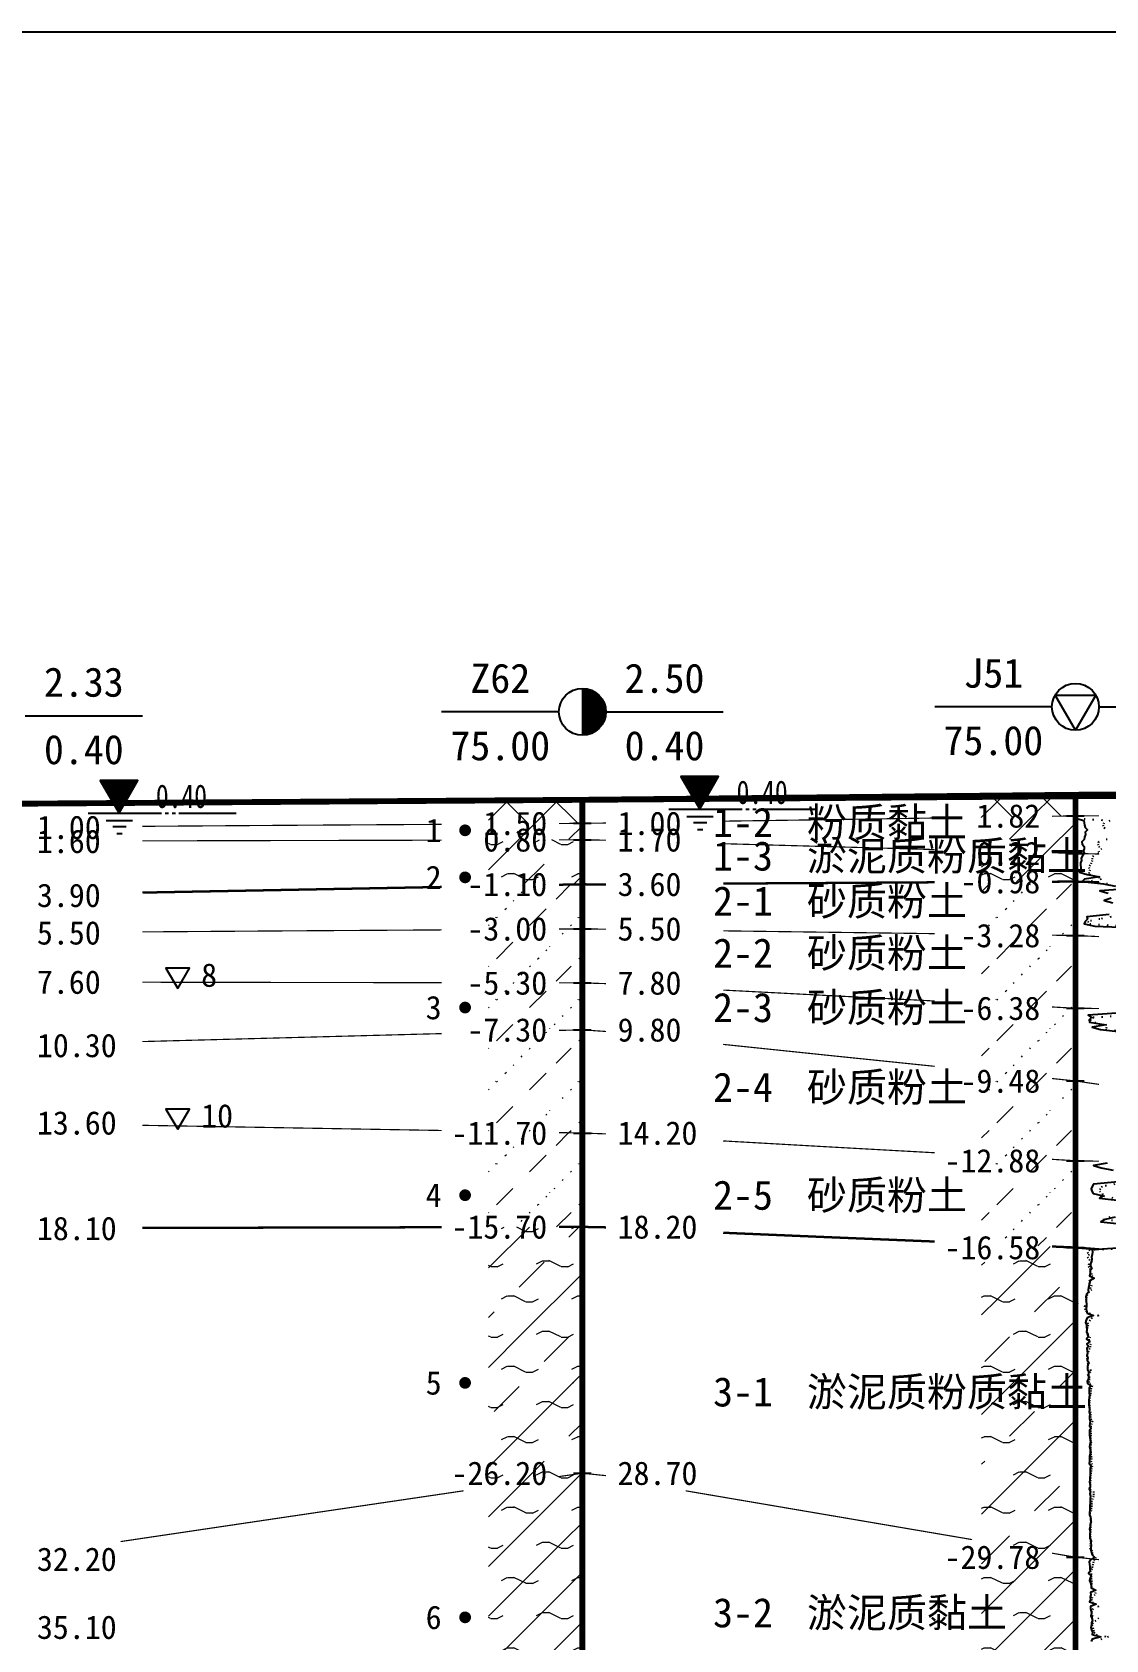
# Model space of a CAD drawing. Extents: x -37 to 3540, y -1485 to 297.
# Drawn here: x 459.3 to 550.8, y -449.1 to -312 of the extents above; entities that cross this region are included whole.
import ezdxf
from ezdxf.enums import TextEntityAlignment as Align

# ---------------------------------------------------------------- set-up
doc = ezdxf.new("R2010")
doc.units = 0
doc.linetypes.add('DOT', pattern=[6.35, 0, -6.35])
doc.layers.get('0').update_dxf_attribs({"linetype": 'CONTINUOUS'})
for name, color, linetype in [('CURVE', 200, 'CONTINUOUS'), ('FRAME', 7, 'CONTINUOUS'), ('HOLE', 41, 'CONTINUOUS'), ('SAMPLE', 1, 'CONTINUOUS'), ('STRATUM', 241, 'CONTINUOUS')]:
    doc.layers.add(name, color=color, linetype=linetype)
doc.layers.add('HATCH', color=7, linetype='CONTINUOUS', lineweight=13)
doc.styles.add('ST', font='')
doc.styles.get('ST').set_extended_font_data('SimSun')
pattern_1 = [(45, (134.838, -594), (-4.24264, 4.24264), [10, 0]), (45, (135.899, -597.182), (-2.12132, 6.36396), [3, -3]), (26.565, (135.912, -594.2536), (5.999823, 5.999812), [0.567, -12.849]), (0, (135.345, -594.2536), (0, 6), [0.567, -5.433]), (26.565, (133.2567, -594), (5.999823, 5.999812), [0.567, -12.849]), (0, (133.764, -593.7464), (0, 6), [0.567, -5.433]), (153.435, (135.345, -594.2536), (-5.999818, -5e-06), [1.134, -12.2826]), (26.565, (138.912, -591.2536), (5.999823, 5.999812), [0.567, -12.849]), (0, (138.345, -591.2536), (0, 6), [0.567, -5.433]), (26.565, (136.2567, -591), (5.999823, 5.999812), [0.567, -12.849]), (0, (136.764, -590.7464), (0, 6), [0.567, -5.433]), (153.435, (138.345, -591.2536), (-5.999818, -5e-06), [1.134, -12.2826])]
pattern_2 = [(45, (134.838, -594), (-7e-07, 6.99998), [1.97196, -7.92754]), (45, (137.651, -591.171), (-7e-07, 6.99998), [1.99367, -7.90583]), (45, (139.9054, -588.918), (-7e-07, 6.99998), [1.81361, -8.08588]), (26.56505, (134.838, -590.5), (7, 7), [0.0965, -15.55598]), (36.8699, (135.538, -589.8), (7, 7), [0.19775, -34.80225]), (315, (138.338, -587.024), (6.99998, 1e-06), [0.03305, -9.86644]), (26.56505, (138.338, -594), (7, 7), [0.14475, -15.50773]), (26.56505, (139.038, -593.3), (7, 7), [0.10528, -15.5472]), (90, (139.388, -592.95), (-7, -5e-07), [0.02877, -6.97123]), (26.56505, (139.738, -592.6), (7, 7), [0.09101, -31.21394]), (36.8699, (140.438, -591.9), (7, 7), [0.11069, -34.88931]), (45, (141.138, -591.2), (-2e-07, 6.99998), [0.10911, -9.79038]), (315, (141.752, -590.452), (6.99998, 1e-06), [0.03305, -9.86644]), (36.8699, (136.238, -589.1), (7, 7), [0.10224, -34.89776]), (53.1301, (136.938, -588.4), (13.9999998, 21), [0.13438, -34.86562]), (53.1301, (137.638, -587.7), (13.9999998, 21), [0.12625, -34.87375])]
pattern_3 = [(45, (121.4865, -594), (-4.24264, 4.24264), [10, 0]), (45, (122.5475, -597.182), (-2.12132, 6.36396), [3, -3]), (26.565, (122.5606, -594.2536), (5.999823, 5.999812), [0.567, -12.849]), (0, (121.9936, -594.2536), (0, 6), [0.567, -5.433]), (26.565, (119.9052, -594), (5.999823, 5.999812), [0.567, -12.849]), (0, (120.4124, -593.7464), (0, 6), [0.567, -5.433]), (153.435, (121.9936, -594.2536), (-5.999818, -5e-06), [1.134, -12.2826]), (26.565, (125.5606, -591.2536), (5.999823, 5.999812), [0.567, -12.849]), (0, (124.9936, -591.2536), (0, 6), [0.567, -5.433]), (26.565, (122.9052, -591), (5.999823, 5.999812), [0.567, -12.849]), (0, (123.4124, -590.7464), (0, 6), [0.567, -5.433]), (153.435, (124.9936, -591.2536), (-5.999818, -5e-06), [1.134, -12.2826])]
pattern_4 = [(45, (121.4865, -594), (-7e-07, 6.99998), [1.97196, -7.92754]), (45, (124.2994, -591.171), (-7e-07, 6.99998), [1.99367, -7.90583]), (45, (126.554, -588.918), (-7e-07, 6.99998), [1.81361, -8.08588]), (26.56505, (121.4865, -590.5), (7, 7), [0.0965, -15.55598]), (36.8699, (122.1865, -589.8), (7, 7), [0.19775, -34.80225]), (315, (124.9865, -587.024), (6.99998, 1e-06), [0.03305, -9.86644]), (26.56505, (124.9865, -594), (7, 7), [0.14475, -15.50773]), (26.56505, (125.6865, -593.3), (7, 7), [0.10528, -15.5472]), (90, (126.0365, -592.95), (-7, -5e-07), [0.02877, -6.97123]), (26.56505, (126.3865, -592.6), (7, 7), [0.09101, -31.21394]), (36.8699, (127.0865, -591.9), (7, 7), [0.11069, -34.88931]), (45, (127.7865, -591.2), (-2e-07, 6.99998), [0.10911, -9.79038]), (315, (128.4006, -590.452), (6.99998, 1e-06), [0.03305, -9.86644]), (36.8699, (122.8865, -589.1), (7, 7), [0.10224, -34.89776]), (53.1301, (123.5865, -588.4), (13.9999998, 21), [0.13438, -34.86562]), (53.1301, (124.2865, -587.7), (13.9999998, 21), [0.12625, -34.87375])]

# ---------------------------------------------------------------- blocks, each defined once
blk = doc.blocks.new('H_sam_hole')
blk.add_line((0, 2), (0, -2))
at = {"const_width": 2}
blk.add_lwpolyline([(0, -1, 0.414214), (1, 0, 0.414214), (0, 1, 1)], format="xyb", dxfattribs=at)
blk.add_circle((0, 0), 2)
blk = doc.blocks.new('SampleSoilUndisturbed')
at = {"const_width": 0.5}
blk.add_lwpolyline([(-0.25, 0, 1), (0.25, 0, 1)], format="xyb", close=True, dxfattribs=at)
blk = doc.blocks.new('TrigonHollow')
blk.add_lwpolyline([(0, -1.15), (1, 0.58), (-1, 0.58)], close=True)
blk = doc.blocks.new('Gwl')
blk.add_lwpolyline([(0, 0, 0, 3.22, 0), (0, 2.79, 3.22, 3.22, 0)], format="xyseb")
blk.add_lwpolyline([(0, 0), (1.61, 2.79), (-1.61, 2.79)], close=True)
for points in [[(-2.63, 0), (3.61, 0)], [(3.93, 0), (4.21, 0)], [(4.53, 0), (4.8, 0)], [(5.09, 0), (9.99, 0)], [(-1.09, -0.61), (1.16, -0.61)], [(-0.54, -1.14), (0.61, -1.14)], [(-0.19, -1.74), (0.26, -1.74)]]:
    blk.add_lwpolyline(points)
at = {"style": 'ST', "width": 0.8}
blk.add_attdef('*GWL', (3.14, 0.45), '', height=2, dxfattribs=at)
blk = doc.blocks.new('H_cpt_hole')
for p, q in [((-1.73, 1), (1.73, 1)), ((0, -2), (-1.73, 1)), ((1.73, 1), (0, -2))]:
    blk.add_line(p, q)
blk.add_circle((0, 0), 2)

msp = doc.modelspace()

# ---------------------------------------------------------------- hatches: boundary and pattern name
at = {"layer": 'HATCH'}
h = msp.add_hatch(dxfattribs=at)
h.set_pattern_fill('STT', color=50, style=0)
h.set_pattern_definition([(45, (134.838, -594), (-2.12132, 2.12132), [10, 0]), (135, (134.838, -594), (-2.12132, -2.12132), [10, 0])])
h.paths.add_polyline_path([(506.16, -377.45), (498.16, -377.51), (498.16, -379.51), (506.16, -379.45)])
h.paths.add_polyline_path([(496.95, -380.94), (503.65, -380.94), (503.65, -378.01), (496.95, -378.01)], flags=9)
h = msp.add_hatch(dxfattribs=at)
h.set_pattern_fill('FZNT', color=32, style=0)
h.set_pattern_definition([(45, (134.838, -594), (-4.24264, 4.24264), [10, 0]), (45, (135.899, -597.182), (-2.12132, 6.36396), [3, -3])])
h.paths.add_polyline_path([(506.16, -379.45), (498.16, -379.51), (498.16, -380.88), (506.16, -380.86)])
h.paths.add_polyline_path([(496.95, -382.34), (503.65, -382.34), (503.65, -379.41), (496.95, -379.41)], flags=9)
h.paths.add_polyline_path([(496.95, -380.94), (503.65, -380.94), (503.65, -378.01), (496.95, -378.01)], flags=9)
h = msp.add_hatch(dxfattribs=at)
h.set_pattern_fill('STT', color=50, style=0)
h.set_pattern_definition([(45, (121.4865, -594), (-2.12132, 2.12132), [10, 0]), (135, (121.4865, -594), (-2.12132, -2.12132), [10, 0])])
h.paths.add_polyline_path([(548.19, -377.02), (540.19, -377.1), (540.19, -378.94), (548.19, -378.82)])
h.paths.add_polyline_path([(538.98, -380.31), (545.68, -380.31), (545.68, -377.37), (538.98, -377.37)], flags=9)
h = msp.add_hatch(dxfattribs=at)
h.set_pattern_fill('FZNT', color=32, style=0)
h.set_pattern_definition([(45, (121.4865, -594), (-4.24264, 4.24264), [10, 0]), (45, (122.5475, -597.182), (-2.12132, 6.36396), [3, -3])])
h.paths.add_polyline_path([(548.19, -378.82), (540.19, -378.94), (540.19, -381.8), (548.19, -382.02)])
h.paths.add_polyline_path([(538.98, -383.51), (545.68, -383.51), (545.68, -380.57), (538.98, -380.57)], flags=9)
h.paths.add_polyline_path([(538.98, -380.31), (545.68, -380.31), (545.68, -377.37), (538.98, -377.37)], flags=9)
h = msp.add_hatch(dxfattribs=at)
h.set_pattern_fill('YNFNT', color=251, style=0)
h.set_pattern_definition(pattern_1)
h.paths.add_polyline_path([(506.16, -380.86), (498.16, -380.88), (498.16, -384.81), (506.16, -384.65)])
h.paths.add_polyline_path([(495.52, -386.14), (503.65, -386.14), (503.65, -383.21), (495.52, -383.21)], flags=9)
h.paths.add_polyline_path([(496.95, -382.34), (503.65, -382.34), (503.65, -379.41), (496.95, -379.41)], flags=9)
h = msp.add_hatch(dxfattribs=at)
h.set_pattern_fill('YNFNT', color=251, style=0)
h.set_pattern_definition(pattern_3)
h.paths.add_polyline_path([(548.19, -382.02), (540.19, -381.8), (540.19, -384.46), (548.19, -384.42)])
h.paths.add_polyline_path([(537.55, -385.91), (545.68, -385.91), (545.68, -382.97), (537.55, -382.97)], flags=9)
h.paths.add_polyline_path([(538.98, -383.51), (545.68, -383.51), (545.68, -380.57), (538.98, -380.57)], flags=9)
h = msp.add_hatch(dxfattribs=at)
h.set_pattern_fill('SZFT', color=52, style=0)
h.set_pattern_definition(pattern_2)
h.paths.add_polyline_path([(506.16, -384.65), (498.16, -384.81), (498.16, -388.51), (506.16, -388.45)])
h.paths.add_polyline_path([(495.52, -389.94), (503.65, -389.94), (503.65, -387.01), (495.52, -387.01)], flags=9)
h.paths.add_polyline_path([(495.52, -386.14), (503.65, -386.14), (503.65, -383.21), (495.52, -383.21)], flags=9)
h = msp.add_hatch(dxfattribs=at)
h.set_pattern_fill('SZFT', color=52, style=0)
h.set_pattern_definition(pattern_4)
h.paths.add_polyline_path([(548.19, -384.42), (540.19, -384.46), (540.19, -388.91), (548.19, -389.02)])
h.paths.add_polyline_path([(537.55, -390.51), (545.68, -390.51), (545.68, -387.57), (537.55, -387.57)], flags=9)
h.paths.add_polyline_path([(537.55, -385.91), (545.68, -385.91), (545.68, -382.97), (537.55, -382.97)], flags=9)
h = msp.add_hatch(dxfattribs=at)
h.set_pattern_fill('SZFT', color=52, style=0)
h.set_pattern_definition(pattern_2)
h.paths.add_polyline_path([(506.16, -388.45), (498.16, -388.51), (498.16, -393.04), (506.16, -393.06)])
h.paths.add_polyline_path([(495.52, -394.54), (503.65, -394.54), (503.65, -391.61), (495.52, -391.61)], flags=9)
h.paths.add_polyline_path([(495.52, -389.94), (503.65, -389.94), (503.65, -387.01), (495.52, -387.01)], flags=9)
h = msp.add_hatch(dxfattribs=at)
h.set_pattern_fill('SZFT', color=52, style=0)
h.set_pattern_definition(pattern_4)
h.paths.add_polyline_path([(548.19, -389.02), (540.19, -388.91), (540.19, -394.81), (548.19, -395.22)])
h.paths.add_polyline_path([(537.55, -396.71), (545.68, -396.71), (545.68, -393.77), (537.55, -393.77)], flags=9)
h.paths.add_polyline_path([(537.55, -390.51), (545.68, -390.51), (545.68, -387.57), (537.55, -387.57)], flags=9)
h = msp.add_hatch(dxfattribs=at)
h.set_pattern_fill('SZFT', color=52, style=0)
h.set_pattern_definition(pattern_2)
h.paths.add_polyline_path([(506.16, -393.06), (498.16, -393.04), (498.16, -397.27), (506.16, -397.06)])
h.paths.add_polyline_path([(495.52, -398.54), (503.65, -398.54), (503.65, -395.61), (495.52, -395.61)], flags=9)
h.paths.add_polyline_path([(495.52, -394.54), (503.65, -394.54), (503.65, -391.61), (495.52, -391.61)], flags=9)
h = msp.add_hatch(dxfattribs=at)
h.set_pattern_fill('SZFT', color=52, style=0)
h.set_pattern_definition(pattern_4)
h.paths.add_polyline_path([(548.19, -395.22), (540.19, -394.81), (540.19, -400.59), (548.19, -401.42)])
h.paths.add_polyline_path([(537.55, -402.91), (545.68, -402.91), (545.68, -399.97), (537.55, -399.97)], flags=9)
h.paths.add_polyline_path([(537.55, -396.71), (545.68, -396.71), (545.68, -393.77), (537.55, -393.77)], flags=9)
h = msp.add_hatch(dxfattribs=at)
h.set_pattern_fill('SZFT', color=52, style=0)
h.set_pattern_definition(pattern_2)
h.paths.add_polyline_path([(506.16, -397.06), (498.16, -397.27), (498.16, -405.71), (506.16, -405.86)])
h.paths.add_polyline_path([(494.09, -407.34), (503.65, -407.34), (503.65, -404.41), (494.09, -404.41)], flags=9)
h.paths.add_polyline_path([(495.52, -398.54), (503.65, -398.54), (503.65, -395.61), (495.52, -395.61)], flags=9)
h = msp.add_hatch(dxfattribs=at)
h.set_pattern_fill('SZFT', color=52, style=0)
h.set_pattern_definition(pattern_4)
h.paths.add_polyline_path([(548.19, -401.42), (540.19, -400.59), (540.19, -407.77), (548.19, -408.22)])
h.paths.add_polyline_path([(536.12, -409.71), (545.68, -409.71), (545.68, -406.77), (536.12, -406.77)], flags=9)
h.paths.add_polyline_path([(537.55, -402.91), (545.68, -402.91), (545.68, -399.97), (537.55, -399.97)], flags=9)
h = msp.add_hatch(dxfattribs=at)
h.set_pattern_fill('SZFT', color=52, style=0)
h.set_pattern_definition(pattern_2)
h.paths.add_polyline_path([(506.16, -405.86), (498.16, -405.71), (498.16, -413.88), (506.16, -413.86)])
h.paths.add_polyline_path([(494.09, -415.34), (503.65, -415.34), (503.65, -412.41), (494.09, -412.41)], flags=9)
h.paths.add_polyline_path([(494.09, -407.34), (503.65, -407.34), (503.65, -404.41), (494.09, -404.41)], flags=9)
h = msp.add_hatch(dxfattribs=at)
h.set_pattern_fill('SZFT', color=52, style=0)
h.set_pattern_definition(pattern_4)
h.paths.add_polyline_path([(548.19, -408.22), (540.19, -407.77), (540.19, -415.28), (548.19, -415.62)])
h.paths.add_polyline_path([(536.12, -417.11), (545.68, -417.11), (545.68, -414.17), (536.12, -414.17)], flags=9)
h.paths.add_polyline_path([(536.12, -409.71), (545.68, -409.71), (545.68, -406.77), (536.12, -406.77)], flags=9)
h = msp.add_hatch(dxfattribs=at)
h.set_pattern_fill('YNFNT', color=251, style=0)
h.set_pattern_definition(pattern_1)
h.paths.add_polyline_path([(506.16, -413.86), (498.16, -413.88), (498.16, -436.04), (506.16, -434.86)])
h.paths.add_polyline_path([(494.09, -436.34), (503.65, -436.34), (503.65, -433.41), (494.09, -433.41)], flags=9)
h.paths.add_polyline_path([(494.09, -415.34), (503.65, -415.34), (503.65, -412.41), (494.09, -412.41)], flags=9)
h = msp.add_hatch(dxfattribs=at)
h.set_pattern_fill('YNFNT', color=251, style=0)
h.set_pattern_definition(pattern_3)
h.paths.add_polyline_path([(548.19, -415.62), (540.19, -415.28), (540.19, -440.65), (548.19, -442.02)])
h.paths.add_polyline_path([(536.12, -443.51), (545.68, -443.51), (545.68, -440.57), (536.12, -440.57)], flags=9)
h.paths.add_polyline_path([(536.12, -417.11), (545.68, -417.11), (545.68, -414.17), (536.12, -414.17)], flags=9)
h = msp.add_hatch(dxfattribs=at)
h.set_pattern_fill('YNNT', color=251, style=0)
h.set_pattern_definition([(45, (134.838, -594), (-2.12132, 2.12132), [10, 0]), (26.565, (135.912, -594.2536), (5.999823, 5.999812), [0.567, -12.849]), (0, (135.345, -594.2536), (0, 6), [0.567, -5.433]), (26.565, (133.2567, -594), (5.999823, 5.999812), [0.567, -12.849]), (0, (133.764, -593.7464), (0, 6), [0.567, -5.433]), (153.435, (135.345, -594.2536), (-5.999818, -5e-06), [1.134, -12.2826]), (26.565, (138.912, -591.2536), (5.999823, 5.999812), [0.567, -12.849]), (0, (138.345, -591.2536), (0, 6), [0.567, -5.433]), (26.565, (136.2567, -591), (5.999823, 5.999812), [0.567, -12.849]), (0, (136.764, -590.7464), (0, 6), [0.567, -5.433]), (153.435, (138.345, -591.2536), (-5.999818, -5e-06), [1.134, -12.2826])])
h.paths.add_polyline_path([(506.16, -434.86), (498.16, -436.04), (498.16, -452.24), (506.16, -453.05)])
h.paths.add_polyline_path([(494.09, -454.54), (503.65, -454.54), (503.65, -451.61), (494.09, -451.61)], flags=9)
h.paths.add_polyline_path([(494.09, -436.34), (503.65, -436.34), (503.65, -433.41), (494.09, -433.41)], flags=9)
h = msp.add_hatch(dxfattribs=at)
h.set_pattern_fill('YNNT', color=251, style=0)
h.set_pattern_definition([(45, (121.4865, -594), (-2.12132, 2.12132), [10, 0]), (26.565, (122.5606, -594.2536), (5.999823, 5.999812), [0.567, -12.849]), (0, (121.9936, -594.2536), (0, 6), [0.567, -5.433]), (26.565, (119.9052, -594), (5.999823, 5.999812), [0.567, -12.849]), (0, (120.4124, -593.7464), (0, 6), [0.567, -5.433]), (153.435, (121.9936, -594.2536), (-5.999818, -5e-06), [1.134, -12.2826]), (26.565, (125.5606, -591.2536), (5.999823, 5.999812), [0.567, -12.849]), (0, (124.9936, -591.2536), (0, 6), [0.567, -5.433]), (26.565, (122.9052, -591), (5.999823, 5.999812), [0.567, -12.849]), (0, (123.4124, -590.7464), (0, 6), [0.567, -5.433]), (153.435, (124.9936, -591.2536), (-5.999818, -5e-06), [1.134, -12.2826])])
h.paths.add_polyline_path([(548.19, -442.02), (540.19, -440.65), (540.19, -453.83), (548.19, -454.02)])
h.paths.add_polyline_path([(536.12, -455.51), (545.68, -455.51), (545.68, -452.57), (536.12, -452.57)], flags=9)
h.paths.add_polyline_path([(536.12, -443.51), (545.68, -443.51), (545.68, -440.57), (536.12, -440.57)], flags=9)

# ---------------------------------------------------------------- linework, layer by layer
at = {"layer": 'CURVE', "color": 30, "linetype": 'Continuous'}
for points in [[(548.19, -377.42), (548.19, -377.62), (548.19, -377.82), (548.19, -378.02), (548.19, -378.22), (548.19, -378.42), (548.19, -378.62), (548.19, -378.82), (548.19, -379.02), (548.89, -379.22), (548.93, -379.42), (548.97, -379.62), (549.02, -379.82), (549.23, -380.02), (549.02, -380.22), (549.04, -380.42), (548.96, -380.62), (548.92, -380.82), (548.72, -381.02), (548.77, -381.22), (548.94, -381.42), (548.92, -381.62), (548.85, -381.82), (548.95, -382.02), (548.8, -382.22), (548.67, -382.42), (548.7, -382.62), (548.63, -382.82), (548.62, -383.02), (548.65, -383.22), (548.66, -383.42), (548.54, -383.62), (549.19, -383.82), (550.24, -384.02), (548.96, -384.22), (548.76, -384.42), (550.57, -384.62), (551.6, -384.82)], [(553, -385.02), (550.26, -385.22), (550.97, -385.42)], [(551.24, -385.82), (550.64, -386.02), (551.39, -386.22)], [(551.07, -387.22), (549.17, -387.42), (549.22, -387.62), (549.03, -387.82), (548.93, -388.02), (549.85, -388.22), (554.91, -388.42)], [(552.11, -395.62), (549.27, -395.82), (549.55, -396.02), (549.35, -396.22), (549.38, -396.42), (550.82, -396.62), (549.61, -396.82), (550.32, -397.02), (552.08, -397.22)], [(550.88, -408.42), (549.73, -408.62), (550.37, -408.82), (551.4, -409.02)], [(551.83, -410.02), (549.74, -410.22), (549.61, -410.42), (549.53, -410.62), (549.59, -410.82), (549.71, -411.02), (550.54, -411.22), (550.25, -411.42), (551.97, -411.62)], [(551.58, -413.02), (550.71, -413.22), (550.36, -413.42), (552.25, -413.62)], [(552.69, -415.62), (549.6, -415.82), (549.64, -416.02), (549.6, -416.22), (549.56, -416.42), (549.59, -416.62), (549.56, -416.82), (549.48, -417.02), (549.48, -417.22), (549.59, -417.42), (549.44, -417.62), (549.43, -417.82), (549.39, -418.02), (549.78, -418.22), (549.44, -418.42), (549.4, -418.62), (549.35, -418.82), (549.31, -419.02), (549.27, -419.22), (549.29, -419.42), (549.12, -419.62), (549.08, -419.82), (549.11, -420.02), (549.09, -420.22), (549.14, -420.42), (549.12, -420.62), (549.11, -420.82), (549.12, -421.02), (549.18, -421.22), (549.72, -421.42), (549.18, -421.62), (549.1, -421.82), (549.06, -422.02), (549.13, -422.22), (549.12, -422.42), (549.17, -422.62), (549.14, -422.82), (549.24, -423.02), (549.27, -423.22), (549.14, -423.42), (549.41, -423.62), (549.16, -423.82), (549.31, -424.02), (549.17, -424.22), (549.18, -424.42), (549.21, -424.62), (549.17, -424.82), (549.24, -425.02), (549.2, -425.22), (549.34, -425.42), (549.25, -425.62), (549.22, -425.82), (549.21, -426.02), (549.31, -426.22), (549.3, -426.42), (549.31, -426.62), (549.31, -426.82), (549.2, -427.02), (549.23, -427.22), (549.49, -427.42), (549.36, -427.62), (549.35, -427.82), (549.37, -428.02), (549.39, -428.22), (549.36, -428.42), (549.34, -428.62), (549.34, -428.82), (549.34, -429.02), (549.37, -429.22), (549.39, -429.42), (549.37, -429.62), (549.41, -429.82), (549.4, -430.02), (549.38, -430.22), (549.43, -430.42), (549.41, -430.62), (549.4, -430.82), (549.54, -431.02), (549.39, -431.22), (549.4, -431.42), (549.4, -431.62), (549.42, -431.82), (549.43, -432.02), (549.46, -432.22), (549.41, -432.42), (549.4, -432.62), (549.43, -432.82), (549.44, -433.02), (549.43, -433.22), (549.4, -433.42), (549.4, -433.62), (549.4, -433.82), (549.35, -434.02), (549.52, -434.22), (549.44, -434.42), (549.45, -434.62), (549.43, -434.82), (549.45, -435.02), (549.42, -435.22), (549.42, -435.42), (549.4, -435.62), (549.44, -435.82), (549.43, -436.02), (549.36, -436.22), (549.46, -436.42), (549.41, -436.62), (549.46, -436.82), (549.44, -437.02), (549.44, -437.22), (549.44, -437.42), (549.42, -437.62), (549.41, -437.82), (549.41, -438.02), (549.4, -438.22), (549.4, -438.42), (549.46, -438.62), (549.46, -438.82), (549.51, -439.02), (549.45, -439.22), (549.44, -439.42), (549.4, -439.62), (549.44, -439.82), (549.42, -440.02), (549.41, -440.22), (549.41, -440.42), (549.52, -440.62), (549.5, -440.82), (549.54, -441.02), (549.51, -441.22), (549.5, -441.42), (549.55, -441.62), (549.61, -441.82), (549.82, -442.02), (549.54, -442.22), (549.36, -442.42), (549.39, -442.62), (549.41, -442.82), (549.42, -443.02), (549.45, -443.22), (549.3, -443.42), (549.54, -443.62), (549.44, -443.82), (549.38, -444.02), (549.46, -444.22), (549.53, -444.42), (549.53, -444.62), (549.94, -444.82), (549.48, -445.02), (549.49, -445.22), (549.44, -445.42), (549.48, -445.62), (549.4, -445.82), (549.95, -446.02), (549.46, -446.22), (549.46, -446.42), (549.53, -446.62), (549.55, -446.82), (549.49, -447.02), (549.59, -447.22), (549.64, -447.42), (549.55, -447.62), (549.55, -447.82), (549.51, -448.02), (549.57, -448.22), (549.63, -448.42), (549.62, -448.62), (550.34, -448.82), (549.61, -449.02), (549.54, -449.22)]]:
    msp.add_lwpolyline(points, dxfattribs=at)
at = {"layer": 'CURVE', "color": 100, "linetype": 'DOT', "ltscale": 0.1}
for points in [[(548.19, -377.42), (548.19, -377.62), (548.19, -377.82), (548.19, -378.02), (548.19, -378.22), (548.19, -378.42), (548.19, -378.62), (548.19, -378.82), (548.19, -379.02), (551.13, -379.22), (550.62, -379.42), (550.52, -379.62), (550.62, -379.82), (551.01, -380.02)], [(550.89, -380.82), (550.14, -381.02), (550.09, -381.22), (550.16, -381.42), (550.42, -381.62), (550.15, -381.82), (550.19, -382.02), (549.72, -382.22), (549.6, -382.42), (549.61, -382.62), (549.53, -382.82), (549.45, -383.02), (549.33, -383.22), (549.41, -383.42), (549.34, -383.62), (549.37, -383.82), (550.18, -384.02), (550.37, -384.22), (549.37, -384.42), (551.29, -384.62)], [(551.22, -387.42), (550.28, -387.62), (549.22, -387.82), (549.41, -388.02), (552.36, -388.22)], [(552.71, -395.82), (549.71, -396.02), (549.45, -396.22), (549.81, -396.42), (550.2, -396.62), (550.83, -396.82), (550.76, -397.02), (552.56, -397.22)], [(551.55, -410.22), (550.46, -410.42), (550.32, -410.62), (550.23, -410.82), (550.48, -411.02), (550.56, -411.22), (551.63, -411.42)], [(551.16, -413.02), (550.52, -413.22), (553.02, -413.42)], [(557.21, -415.62), (549.41, -415.82), (549.21, -416.02), (549.35, -416.22), (549.22, -416.42), (549.35, -416.62), (549.55, -416.82), (549.32, -417.02), (549.3, -417.22), (549.43, -417.42), (549.4, -417.62), (549.57, -417.82), (549.57, -418.02), (549.81, -418.22), (549.42, -418.42), (549.31, -418.62), (549.57, -418.82), (549.44, -419.02), (549.57, -419.22), (549.36, -419.42), (549.19, -419.62), (549.14, -419.82), (549.08, -420.02), (549.14, -420.22), (548.19, -420.42), (549.07, -420.62), (549, -420.82), (549.04, -421.02), (549.34, -421.22), (550.17, -421.42), (549.6, -421.62), (549.45, -421.82), (549.21, -422.02), (549.26, -422.22), (549.18, -422.42), (549.17, -422.62), (549.14, -422.82), (549.18, -423.02), (549.42, -423.22), (549.34, -423.42), (549.34, -423.62), (549.46, -423.82), (549.45, -424.02), (549.41, -424.22), (549.3, -424.42), (549.21, -424.62), (549.15, -424.82), (549.16, -425.02), (549.19, -425.22), (549.22, -425.42), (549.25, -425.62), (549.19, -425.82), (549.48, -426.02), (549.48, -426.22), (549.21, -426.42), (549.37, -426.62), (549.36, -426.82), (549.34, -427.02), (549.39, -427.22), (549.62, -427.42), (549.53, -427.62), (549.49, -427.82), (549.48, -428.02), (549.44, -428.22), (549.4, -428.42), (549.38, -428.62), (549.37, -428.82), (549.39, -429.02), (549.4, -429.22), (549.4, -429.42), (549.44, -429.62), (549.49, -429.82), (549.48, -430.02), (549.49, -430.22), (549.66, -430.42), (549.56, -430.62), (549.5, -430.82), (549.5, -431.02), (549.47, -431.22), (549.49, -431.42), (549.49, -431.62), (549.48, -431.82), (549.48, -432.02), (549.52, -432.22), (549.5, -432.42), (549.46, -432.62), (549.46, -432.82), (549.5, -433.02), (549.5, -433.22), (549.52, -433.42), (549.55, -433.62), (549.49, -433.82), (549.56, -434.02), (549.61, -434.22), (549.56, -434.42), (549.52, -434.62), (549.51, -434.82), (549.48, -435.02), (549.46, -435.22), (549.48, -435.42), (549.42, -435.62), (549.44, -435.82), (549.4, -436.02), (549.43, -436.22), (549.72, -436.42), (549.74, -436.62), (549.73, -436.82), (549.63, -437.02), (549.57, -437.22), (549.56, -437.42), (549.57, -437.62), (549.52, -437.82), (549.54, -438.02), (549.42, -438.22), (549.42, -438.42), (549.48, -438.62), (549.5, -438.82), (549.52, -439.02), (549.48, -439.22), (549.46, -439.42), (549.46, -439.62), (549.47, -439.82), (549.44, -440.02), (549.46, -440.22), (549.45, -440.42), (549.48, -440.62), (549.45, -440.82), (549.48, -441.02), (549.42, -441.22), (549.56, -441.42), (549.6, -441.62), (549.62, -441.82), (549.91, -442.02), (549.79, -442.22), (549.72, -442.42), (549.67, -442.62), (549.61, -442.82), (549.61, -443.02), (549.44, -443.22), (549.54, -443.42), (549.52, -443.62), (549.52, -443.82), (549.55, -444.02), (549.57, -444.22), (549.54, -444.42), (549.57, -444.62), (549.8, -444.82), (549.9, -445.02), (549.85, -445.22), (549.61, -445.42), (549.55, -445.62), (549.6, -445.82), (549.7, -446.02), (550.17, -446.22), (549.7, -446.42), (549.58, -446.62), (549.54, -446.82), (549.61, -447.02), (550.16, -447.22), (549.92, -447.42), (549.69, -447.62), (549.58, -447.82), (549.67, -448.02), (549.73, -448.22), (549.77, -448.42), (549.95, -448.62), (551.02, -448.82), (550.44, -449.02), (549.85, -449.22)]]:
    msp.add_lwpolyline(points, dxfattribs=at)
at = {"layer": 'FRAME', "linetype": 'Continuous'}
msp.add_line((658.45, -312), (-17.39, -312), dxfattribs=at)
at = {"layer": 'HOLE', "linetype": 'Continuous'}
for points in [[(504.16, -369.95), (494.16, -369.95)], [(508.16, -369.95), (518.16, -369.95)], [(546.19, -369.52), (536.19, -369.52)], [(550.19, -369.52), (560.19, -369.52)], [(458.66, -370.29), (468.66, -370.29)], [(505.41, -379.45), (506.91, -379.45)], [(547.44, -378.82), (548.94, -378.82)], [(505.41, -380.86), (506.91, -380.86)], [(547.44, -382.02), (548.94, -382.02)], [(505.41, -384.65), (506.91, -384.65)], [(547.44, -384.42), (548.94, -384.42)], [(505.41, -388.45), (506.91, -388.45)], [(547.44, -389.02), (548.94, -389.02)], [(505.41, -393.06), (506.91, -393.06)], [(547.44, -395.22), (548.94, -395.22)], [(505.41, -397.06), (506.91, -397.06)], [(547.44, -401.42), (548.94, -401.42)], [(505.41, -405.86), (506.91, -405.86)], [(547.44, -408.22), (548.94, -408.22)], [(505.41, -413.86), (506.91, -413.86)], [(547.44, -415.62), (548.94, -415.62)], [(505.41, -434.86), (506.91, -434.86)], [(547.44, -442.02), (548.94, -442.02)]]:
    msp.add_lwpolyline(points, dxfattribs=at)
at = {"layer": 'HOLE', "linetype": 'Continuous', "const_width": 0.5}
for points in [[(548.19, -377.02), (548.19, -525.72)], [(506.16, -377.45), (506.16, -527.46)]]:
    msp.add_lwpolyline(points, dxfattribs=at)
at = {"layer": 'STRATUM', "linetype": 'Continuous'}
for points, const_width in [([(373.97, -377.36), (406.81, -377.79), (456.66, -377.79), (506.16, -377.45), (548.19, -377.02), (589.98, -376.77), (631.52, -375.69), (651.52, -375.69)], 0.5), ([(373.97, -377.36), (406.81, -377.79), (456.66, -377.79), (506.16, -377.45), (573.09, -376.96), (613.86, -377.1)], 0.5), ([(468.66, -379.71), (481.41, -379.62), (494.16, -379.54)], 0.1), ([(504.16, -379.47), (506.16, -379.45), (508.16, -379.43)], 0.1), ([(518.16, -379.27), (527.17, -379.14), (536.19, -379)], 0.1), ([(546.19, -378.85), (548.19, -378.82), (550.19, -378.81)], 0.1), ([(468.66, -380.95), (481.41, -380.92), (494.16, -380.89)], 0.1), ([(504.16, -380.86), (506.16, -380.86), (508.16, -380.89)], 0.1), ([(518.16, -381.19), (527.17, -381.44), (536.19, -381.69)], 0.1), ([(546.19, -381.96), (548.19, -382.02), (550.19, -382.07)], 0.1), ([(468.66, -385.36), (481.41, -385.12), (494.16, -384.88)], 0.2), ([(504.16, -384.69), (506.16, -384.65), (508.16, -384.68)], 0.2), ([(518.16, -384.59), (527.17, -384.54), (536.19, -384.48)], 0.2), ([(546.19, -384.43), (548.19, -384.42), (550.19, -384.48)], 0.2), ([(468.66, -388.71), (481.41, -388.62), (494.16, -388.54)], 0.1), ([(504.16, -388.47), (506.16, -388.45), (508.16, -388.48)], 0.1), ([(518.16, -388.62), (527.17, -388.74), (536.19, -388.86)], 0.1), ([(546.19, -388.99), (548.19, -389.02), (550.19, -389.11)], 0.1), ([(468.66, -393), (481.41, -393.02), (494.16, -393.04)], 0.1), ([(504.16, -393.05), (506.16, -393.06), (508.16, -393.12)], 0.1), ([(518.16, -393.67), (527.17, -394.14), (536.19, -394.6)], 0.1), ([(546.19, -395.11), (548.19, -395.22), (550.19, -395.24)], 0.1), ([(468.66, -398.06), (481.41, -397.72), (494.16, -397.38)], 0.1), ([(504.16, -397.11), (506.16, -397.06), (508.16, -397.2)], 0.1), ([(518.16, -398.3), (527.17, -399.24), (536.19, -400.17)], 0.1), ([(546.19, -401.21), (548.19, -401.42), (550.19, -401.71)], 0.1), ([(468.66, -405.2), (481.41, -405.42), (494.16, -405.64)], 0.1), ([(504.16, -405.82), (506.16, -405.86), (508.16, -405.93)], 0.1), ([(518.16, -406.53), (527.17, -407.04), (536.19, -407.54)], 0.1), ([(546.19, -408.1), (548.19, -408.22), (550.19, -408.26)], 0.1), ([(468.66, -413.95), (481.41, -413.92), (494.16, -413.89)], 0.2), ([(504.16, -413.86), (506.16, -413.86), (508.16, -413.9)], 0.2), ([(518.16, -414.36), (527.17, -414.74), (536.19, -415.11)], 0.2), ([(546.19, -415.53), (548.19, -415.62), (550.19, -415.77)], 0.2), ([(504.16, -435.15), (506.16, -434.86), (508.16, -435.07)], 0.1), ([(466.79, -440.69), (481.41, -438.52), (496.04, -436.36)], 0.1), ([(514.96, -436.36), (527.17, -438.44), (539.38, -440.52)], 0.1), ([(546.19, -441.68), (548.19, -442.02), (550.19, -442.23)], 0.1)]:
    msp.add_lwpolyline(points, dxfattribs=dict(at, const_width=const_width))

# ---------------------------------------------------------------- block references
at = {"layer": 'CURVE'}
for p in [(466.66, -378.59), (516.16, -378.25), (516.16, -378.25)]:
    msp.add_blockref('Gwl', p, dxfattribs=at).add_auto_attribs({'*GWL': '0.40'})
for p in [(471.66, -392.39), (471.66, -404.39)]:
    msp.add_blockref('TrigonHollow', p, dxfattribs=at)
at = {"layer": 'HOLE'}
for name, p in [('H_sam_hole', (506.16, -369.95)), ('H_cpt_hole', (548.19, -369.52))]:
    msp.add_blockref(name, p, dxfattribs=at)
at = {"layer": 'SAMPLE'}
for p in [(496.16, -380.05), (496.16, -384.06), (496.16, -395.16), (496.16, -411.16), (496.16, -427.16), (496.16, -447.15)]:
    msp.add_blockref('SampleSoilUndisturbed', p, dxfattribs=at)

# ---------------------------------------------------------------- texts
at = {"layer": 'CURVE', "style": 'ST'}
for s, p in [('8', (473.66, -392.39)), ('10', (473.66, -404.39))]:
    msp.add_text(s, height=2, dxfattribs=at).set_placement(p, align=Align.MIDDLE_LEFT)
at = {"layer": 'HOLE', "style": 'ST'}
for s, p in [('Z62', (499.16, -367.08)), ('2.50', (513.16, -367.08)), ('J51', (541.19, -366.64)), ('2.33', (463.66, -367.41)), ('75.00', (541.19, -372.39)), ('0.40', (463.66, -373.16)), ('75.00', (499.16, -372.83)), ('0.40', (513.16, -372.83))]:
    msp.add_text(s, height=2.5, dxfattribs=at).set_placement(p, align=Align.MIDDLE_CENTER)
for s, p in [('1.82', (545.19, -378.82)), ('1.50', (503.16, -379.45)), ('0.80', (503.16, -380.86)), ('0.22', (545.19, -382.02)), ('-1.10', (503.16, -384.65)), ('-0.98', (545.19, -384.42)), ('-3.00', (503.16, -388.45)), ('-3.28', (545.19, -389.02)), ('-5.30', (503.16, -393.06)), ('-6.38', (545.19, -395.22)), ('-7.30', (503.16, -397.06)), ('-9.48', (545.19, -401.42)), ('-11.70', (503.16, -405.86)), ('-12.88', (545.19, -408.22)), ('-15.70', (503.16, -413.86)), ('-16.58', (545.19, -415.62)), ('-26.20', (503.16, -434.86)), ('-29.78', (545.19, -442.02))]:
    msp.add_text(s, height=2, dxfattribs=at).set_placement(p, align=Align.MIDDLE_RIGHT)
for s, p in [('1.00', (459.66, -379.79)), ('1.00', (509.16, -379.45)), ('1.60', (459.66, -380.99)), ('1.70', (509.16, -380.86)), ('3.60', (509.16, -384.65)), ('3.90', (459.66, -385.59)), ('5.50', (459.66, -388.79)), ('5.50', (509.16, -388.45)), ('7.60', (459.66, -392.99)), ('7.80', (509.16, -393.06)), ('9.80', (509.16, -397.06)), ('10.30', (459.66, -398.39)), ('13.60', (459.66, -404.99)), ('14.20', (509.16, -405.86)), ('18.10', (459.66, -413.99)), ('18.20', (509.16, -413.86)), ('28.70', (509.16, -434.86)), ('32.20', (459.66, -442.19)), ('35.10', (459.66, -447.99))]:
    msp.add_text(s, height=2, dxfattribs=at).set_placement(p, align=Align.MIDDLE_LEFT)
at = {"layer": 'SAMPLE', "style": 'ST'}
for s, p in [('1', (494.16, -380.05)), ('2', (494.16, -384.06)), ('3', (494.16, -395.16)), ('4', (494.16, -411.16)), ('5', (494.16, -427.16)), ('6', (494.16, -447.15))]:
    msp.add_text(s, height=2, dxfattribs=at).set_placement(p, align=Align.MIDDLE_RIGHT)
at = {"layer": 'STRATUM', "style": 'ST'}
for s, p in [('1-2', (517.3, -379.37)), ('粉质黏土', (525.3, -379.37)), ('1-3', (517.3, -382.23)), ('淤泥质粉质黏土', (525.3, -382.23)), ('2-1', (517.3, -386.07)), ('砂质粉土', (525.3, -386.07)), ('砂质粉土', (525.3, -390.51)), ('2-2', (517.3, -390.51)), ('2-3', (517.3, -395.15)), ('砂质粉土', (525.3, -395.15)), ('2-4', (517.3, -401.95)), ('砂质粉土', (525.3, -401.95)), ('砂质粉土', (525.3, -411.15)), ('2-5', (517.3, -411.15)), ('3-1', (517.3, -427.92)), ('淤泥质粉质黏土', (525.3, -427.92)), ('淤泥质黏土', (525.3, -446.75)), ('3-2', (517.3, -446.75))]:
    msp.add_text(s, height=2.5, dxfattribs=at).set_placement(p, align=Align.MIDDLE_LEFT)

doc.saveas('drawing.dxf')
